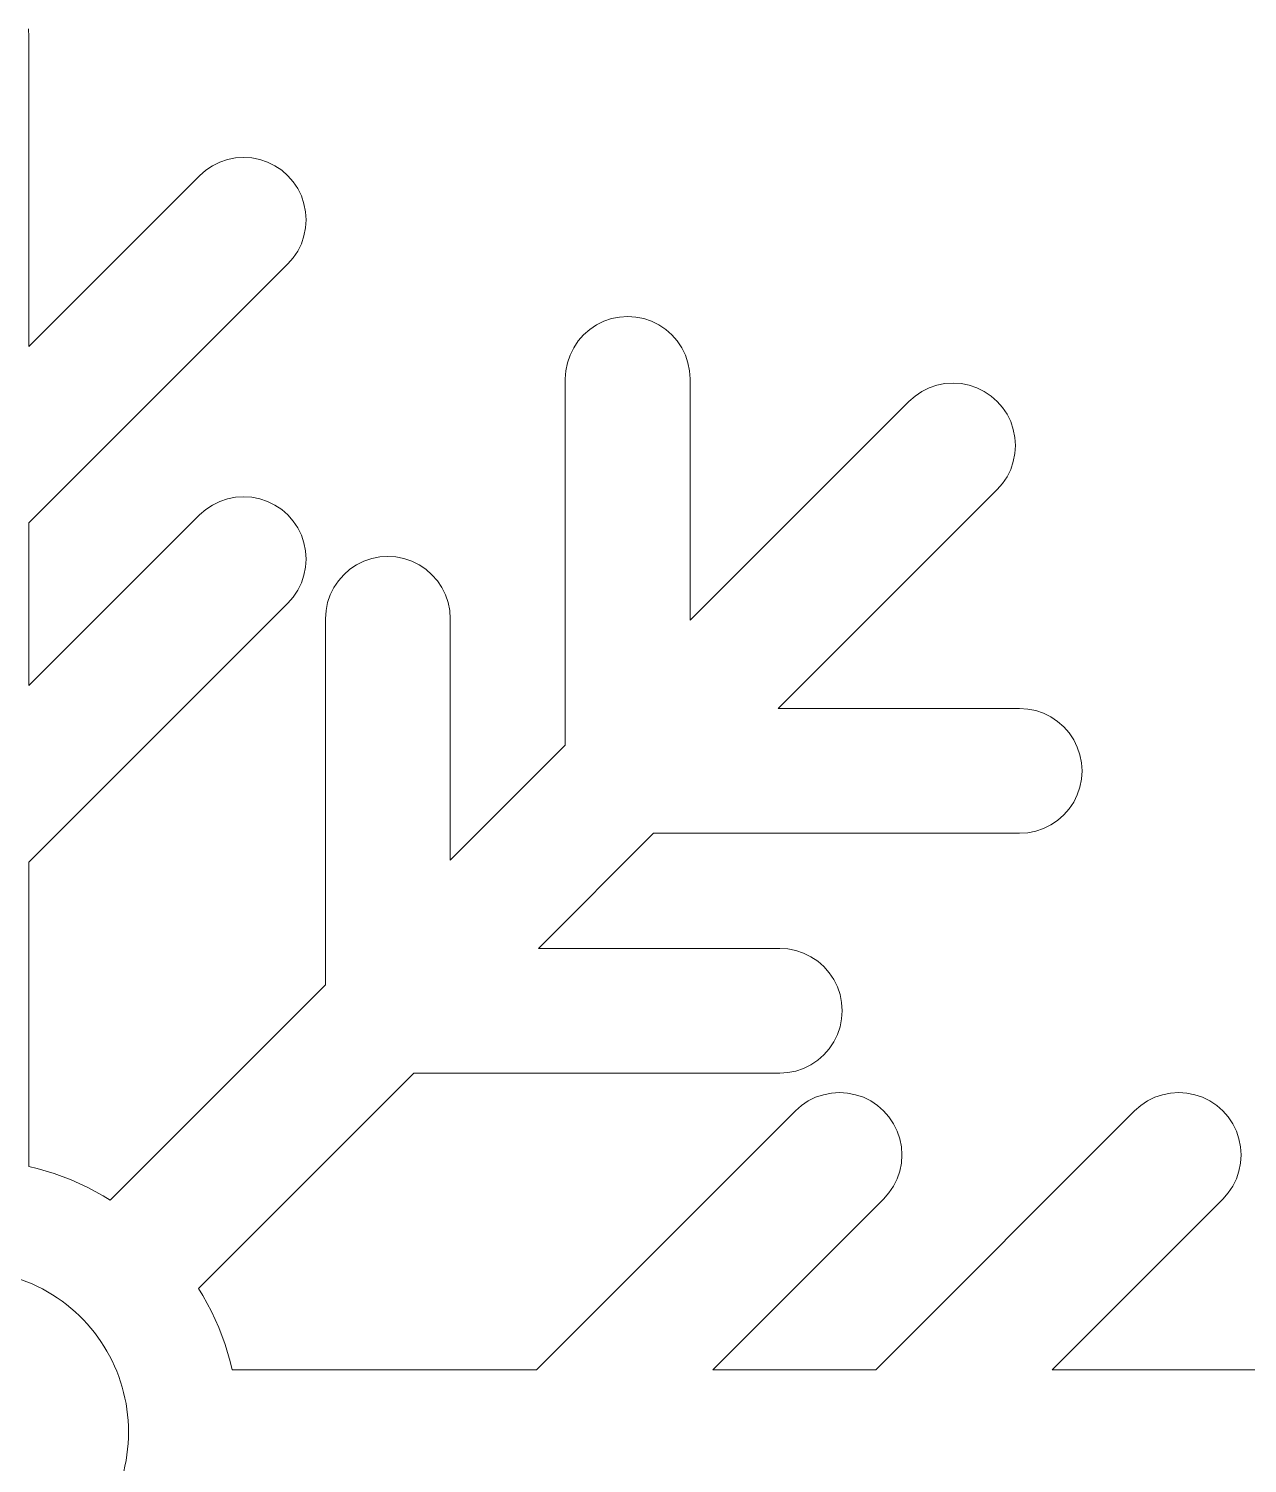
# Model space of a CAD drawing. Header units: centimetres. Extents: x -75 to 51, y -4 to 64.
# Drawn here: x -41.93 to -35.13, y 17.76 to 25.76 of the extents above; entities that cross this region are included whole.
import ezdxf

# ---------------------------------------------------------------- set-up
doc = ezdxf.new("R2010")
doc.units = ezdxf.units.CM
doc.header["$MEASUREMENT"] = 0
doc.layers.add('layer 1', color=7, linetype='Continuous')

msp = doc.modelspace()

# ---------------------------------------------------------------- linework, layer by layer
at = {"layer": 'layer 1', "color": 1, "lineweight": 20}
for points in [[(-41.92524, 25.71139), (-41.92524, 25.71139), (-41.92822, 25.75678), (-41.92822, 25.75678)], [(-41.92524, 23.98649), (-41.92524, 23.98649), (-41.92524, 25.71139), (-41.92524, 25.71139)], [(-40.81836, 25.0275), (-40.81836, 25.0275), (-40.86144, 25.01289), (-40.86144, 25.01289)], [(-40.77376, 25.03637), (-40.77376, 25.03637), (-40.81836, 25.0275), (-40.81836, 25.0275)], [(-40.72837, 25.03934), (-40.72837, 25.03934), (-40.77376, 25.03637), (-40.77376, 25.03637)], [(-40.68299, 25.03637), (-40.68299, 25.03637), (-40.72837, 25.03934), (-40.72837, 25.03934)], [(-40.63839, 25.0275), (-40.63839, 25.0275), (-40.68299, 25.03637), (-40.68299, 25.03637)], [(-40.59531, 25.01289), (-40.59531, 25.01289), (-40.63839, 25.0275), (-40.63839, 25.0275)], [(-40.94004, 24.96749), (-40.94004, 24.96749), (-40.97424, 24.93751), (-40.97424, 24.93751)], [(-40.90223, 24.99275), (-40.90223, 24.99275), (-40.94004, 24.96749), (-40.94004, 24.96749)], [(-40.86144, 25.01289), (-40.86144, 25.01289), (-40.90223, 24.99275), (-40.90223, 24.99275)], [(-40.55453, 24.99275), (-40.55453, 24.99275), (-40.59531, 25.01289), (-40.59531, 25.01289)], [(-40.51671, 24.96749), (-40.51671, 24.96749), (-40.55453, 24.99275), (-40.55453, 24.99275)], [(-40.4825, 24.93751), (-40.4825, 24.93751), (-40.51671, 24.96749), (-40.51671, 24.96749)], [(-40.97424, 24.93751), (-40.97424, 24.93751), (-41.92524, 23.98649), (-41.92524, 23.98649)], [(-40.45252, 24.90333), (-40.45252, 24.90333), (-40.4825, 24.93751), (-40.4825, 24.93751)], [(-40.42725, 24.86549), (-40.42725, 24.86549), (-40.45252, 24.90333), (-40.45252, 24.90333)], [(-40.40714, 24.82471), (-40.40714, 24.82471), (-40.42725, 24.86549), (-40.42725, 24.86549)], [(-40.39252, 24.78161), (-40.39252, 24.78161), (-40.40714, 24.82471), (-40.40714, 24.82471)], [(-40.38365, 24.73702), (-40.38365, 24.73702), (-40.39252, 24.78161), (-40.39252, 24.78161)], [(-40.38068, 24.69163), (-40.38068, 24.69163), (-40.38365, 24.73702), (-40.38365, 24.73702)], [(-40.39252, 24.60165), (-40.39252, 24.60165), (-40.38365, 24.64626), (-40.38365, 24.64626)], [(-40.38365, 24.64626), (-40.38365, 24.64626), (-40.38068, 24.69163), (-40.38068, 24.69163)], [(-40.42725, 24.51777), (-40.42725, 24.51777), (-40.40714, 24.55857), (-40.40714, 24.55857)], [(-40.40714, 24.55857), (-40.40714, 24.55857), (-40.39252, 24.60165), (-40.39252, 24.60165)], [(-40.4825, 24.44579), (-40.4825, 24.44579), (-40.45252, 24.47997), (-40.45252, 24.47997)], [(-40.45252, 24.47997), (-40.45252, 24.47997), (-40.42725, 24.51777), (-40.42725, 24.51777)], [(-41.92524, 23.00306), (-41.92524, 23.00306), (-40.4825, 24.44579), (-40.4825, 24.44579)], [(-38.63345, 24.1498), (-38.63345, 24.1498), (-38.67807, 24.14093), (-38.67807, 24.14093)], [(-38.58808, 24.15281), (-38.58808, 24.15281), (-38.63345, 24.14982), (-38.63345, 24.14982)], [(-38.54269, 24.1498), (-38.54269, 24.1498), (-38.58808, 24.15281), (-38.58808, 24.15281)], [(-38.49807, 24.14093), (-38.49807, 24.14093), (-38.54269, 24.1498), (-38.54269, 24.1498)], [(-38.79974, 24.08094), (-38.79974, 24.08094), (-38.83393, 24.05094), (-38.83393, 24.05094)], [(-38.76191, 24.10622), (-38.76191, 24.10622), (-38.79974, 24.08094), (-38.79974, 24.08094)], [(-38.72114, 24.12634), (-38.72114, 24.12634), (-38.76191, 24.10622), (-38.76191, 24.10622)], [(-38.67807, 24.14093), (-38.67807, 24.14093), (-38.72114, 24.12634), (-38.72114, 24.12634)], [(-38.45501, 24.12634), (-38.45501, 24.12634), (-38.49807, 24.14093), (-38.49807, 24.14093)], [(-38.4142, 24.10622), (-38.4142, 24.10622), (-38.45501, 24.12634), (-38.45501, 24.12634)], [(-38.3764, 24.08094), (-38.3764, 24.08094), (-38.4142, 24.10622), (-38.4142, 24.10622)], [(-38.34221, 24.05094), (-38.34221, 24.05094), (-38.3764, 24.08094), (-38.3764, 24.08094)], [(-38.86392, 24.01676), (-38.86392, 24.01676), (-38.88917, 23.97896), (-38.88917, 23.97896)], [(-38.83393, 24.05094), (-38.83393, 24.05094), (-38.86392, 24.01676), (-38.86392, 24.01676)], [(-38.31222, 24.01676), (-38.31222, 24.01676), (-38.34221, 24.05094), (-38.34221, 24.05094)], [(-38.28693, 23.97896), (-38.28693, 23.97896), (-38.31222, 24.01676), (-38.31222, 24.01676)], [(-38.90931, 23.93816), (-38.90931, 23.93816), (-38.92391, 23.8951), (-38.92391, 23.8951)], [(-38.88917, 23.97896), (-38.88917, 23.97896), (-38.90931, 23.93816), (-38.90931, 23.93816)], [(-38.26683, 23.93816), (-38.26683, 23.93816), (-38.28693, 23.97896), (-38.28693, 23.97896)], [(-38.25222, 23.8951), (-38.25222, 23.8951), (-38.26683, 23.93816), (-38.26683, 23.93816)], [(-38.93279, 23.85047), (-38.93279, 23.85047), (-38.93579, 23.80511), (-38.93579, 23.80511)], [(-38.92391, 23.8951), (-38.92391, 23.8951), (-38.93279, 23.85047), (-38.93279, 23.85047)], [(-38.24335, 23.85047), (-38.24335, 23.85047), (-38.25222, 23.8951), (-38.25222, 23.8951)], [(-38.24038, 23.80511), (-38.24038, 23.80511), (-38.24335, 23.85047), (-38.24335, 23.85047)], [(-38.93579, 23.80511), (-38.93579, 23.80511), (-38.93579, 21.76478), (-38.93579, 21.76478)], [(-38.24038, 22.46018), (-38.24038, 22.46018), (-38.24038, 23.80511), (-38.24038, 23.80511)], [(-36.90788, 23.75521), (-36.90788, 23.75521), (-36.94868, 23.73511), (-36.94868, 23.73511)], [(-36.86481, 23.76984), (-36.86481, 23.76984), (-36.90788, 23.75521), (-36.90788, 23.75521)], [(-36.82022, 23.77873), (-36.82022, 23.77873), (-36.86481, 23.76984), (-36.86481, 23.76984)], [(-36.77482, 23.78168), (-36.77482, 23.78168), (-36.82022, 23.77871), (-36.82022, 23.77871)], [(-36.72943, 23.77873), (-36.72943, 23.77873), (-36.77482, 23.7817), (-36.77482, 23.7817)], [(-36.68484, 23.76984), (-36.68484, 23.76984), (-36.72943, 23.77873), (-36.72943, 23.77873)], [(-36.64177, 23.75521), (-36.64177, 23.75521), (-36.68484, 23.76984), (-36.68484, 23.76984)], [(-36.60098, 23.73511), (-36.60098, 23.73511), (-36.64177, 23.75521), (-36.64177, 23.75521)], [(-37.0207, 23.67985), (-37.0207, 23.67985), (-38.24038, 22.46018), (-38.24038, 22.46018)], [(-36.9865, 23.70982), (-36.9865, 23.70982), (-37.0207, 23.67985), (-37.0207, 23.67985)], [(-36.94868, 23.73511), (-36.94868, 23.73511), (-36.9865, 23.70982), (-36.9865, 23.70982)], [(-36.56317, 23.70982), (-36.56317, 23.70982), (-36.60098, 23.73511), (-36.60098, 23.73511)], [(-36.52895, 23.67985), (-36.52895, 23.67985), (-36.56317, 23.70982), (-36.56317, 23.70982)], [(-36.49899, 23.64565), (-36.49899, 23.64565), (-36.52895, 23.67985), (-36.52895, 23.67985)], [(-36.47371, 23.60784), (-36.47371, 23.60784), (-36.49899, 23.64565), (-36.49899, 23.64565)], [(-36.4536, 23.56703), (-36.4536, 23.56703), (-36.47371, 23.60784), (-36.47371, 23.60784)], [(-36.43897, 23.52397), (-36.43897, 23.52397), (-36.4536, 23.56703), (-36.4536, 23.56703)], [(-36.43009, 23.47938), (-36.43009, 23.47938), (-36.43897, 23.52397), (-36.43897, 23.52397)], [(-36.42713, 23.43399), (-36.42713, 23.43399), (-36.43009, 23.47938), (-36.43009, 23.47938)], [(-36.43009, 23.38859), (-36.43009, 23.38859), (-36.42713, 23.43399), (-36.42713, 23.43399)], [(-36.43897, 23.344), (-36.43897, 23.344), (-36.43009, 23.38859), (-36.43009, 23.38859)], [(-36.47371, 23.26014), (-36.47371, 23.26014), (-36.4536, 23.30094), (-36.4536, 23.30094)], [(-36.4536, 23.30094), (-36.4536, 23.30094), (-36.43897, 23.344), (-36.43897, 23.344)], [(-37.74864, 21.96843), (-37.74864, 21.96843), (-36.52895, 23.18812), (-36.52895, 23.18812)], [(-36.52895, 23.18812), (-36.52895, 23.18812), (-36.49899, 23.22231), (-36.49899, 23.22231)], [(-36.49899, 23.22231), (-36.49899, 23.22231), (-36.47371, 23.26014), (-36.47371, 23.26014)], [(-40.86144, 23.12225), (-40.86144, 23.12225), (-40.90223, 23.10211), (-40.90223, 23.10211)], [(-40.81836, 23.13686), (-40.81836, 23.13686), (-40.86144, 23.12225), (-40.86144, 23.12225)], [(-40.77376, 23.14573), (-40.77376, 23.14573), (-40.81836, 23.13686), (-40.81836, 23.13686)], [(-40.72837, 23.1487), (-40.72837, 23.1487), (-40.77376, 23.14573), (-40.77376, 23.14573)], [(-40.68299, 23.14573), (-40.68299, 23.14573), (-40.72837, 23.1487), (-40.72837, 23.1487)], [(-40.63839, 23.13686), (-40.63839, 23.13686), (-40.68299, 23.14573), (-40.68299, 23.14573)], [(-40.59531, 23.12225), (-40.59531, 23.12225), (-40.63839, 23.13686), (-40.63839, 23.13686)], [(-40.55453, 23.10211), (-40.55453, 23.10211), (-40.59531, 23.12225), (-40.59531, 23.12225)], [(-40.97424, 23.04687), (-40.97424, 23.04687), (-41.92524, 22.09585), (-41.92524, 22.09585)], [(-40.94004, 23.07685), (-40.94004, 23.07685), (-40.97424, 23.04687), (-40.97424, 23.04687)], [(-40.90223, 23.10211), (-40.90223, 23.10211), (-40.94004, 23.07685), (-40.94004, 23.07685)], [(-40.51671, 23.07685), (-40.51671, 23.07685), (-40.55453, 23.10211), (-40.55453, 23.10211)], [(-40.4825, 23.04687), (-40.4825, 23.04687), (-40.51671, 23.07685), (-40.51671, 23.07685)], [(-40.45252, 23.01268), (-40.45252, 23.01268), (-40.4825, 23.04687), (-40.4825, 23.04687)], [(-41.92524, 22.09585), (-41.92524, 22.09585), (-41.92524, 23.00306), (-41.92524, 23.00306)], [(-40.42725, 22.97485), (-40.42725, 22.97485), (-40.45252, 23.01268), (-40.45252, 23.01268)], [(-40.40714, 22.93407), (-40.40714, 22.93407), (-40.42725, 22.97485), (-40.42725, 22.97485)], [(-40.39252, 22.89101), (-40.39252, 22.89101), (-40.40714, 22.93407), (-40.40714, 22.93407)], [(-40.38365, 22.84638), (-40.38365, 22.84638), (-40.39252, 22.89101), (-40.39252, 22.89101)], [(-40.38068, 22.80098), (-40.38068, 22.80098), (-40.38365, 22.84638), (-40.38365, 22.84638)], [(-40.38365, 22.75563), (-40.38365, 22.75563), (-40.38068, 22.80098), (-40.38068, 22.80098)], [(-40.05801, 22.78946), (-40.05801, 22.78946), (-40.0988, 22.76934), (-40.0988, 22.76934)], [(-40.01494, 22.80408), (-40.01494, 22.80408), (-40.05801, 22.78946), (-40.05801, 22.78946)], [(-39.97033, 22.81292), (-39.97033, 22.81292), (-40.01494, 22.80408), (-40.01494, 22.80408)], [(-39.92495, 22.81593), (-39.92495, 22.81593), (-39.97033, 22.81294), (-39.97033, 22.81294)], [(-39.87956, 22.81292), (-39.87956, 22.81292), (-39.92495, 22.81593), (-39.92495, 22.81593)], [(-39.83496, 22.80408), (-39.83496, 22.80408), (-39.87956, 22.81292), (-39.87956, 22.81292)], [(-39.79188, 22.78946), (-39.79188, 22.78946), (-39.83496, 22.80408), (-39.83496, 22.80408)], [(-39.7511, 22.76934), (-39.7511, 22.76934), (-39.79188, 22.78946), (-39.79188, 22.78946)], [(-40.40714, 22.66793), (-40.40714, 22.66793), (-40.39252, 22.71101), (-40.39252, 22.71101)], [(-40.39252, 22.71101), (-40.39252, 22.71101), (-40.38365, 22.75563), (-40.38365, 22.75563)], [(-40.17081, 22.71406), (-40.17081, 22.71406), (-40.2008, 22.67987), (-40.2008, 22.67987)], [(-40.13661, 22.74406), (-40.13661, 22.74406), (-40.17081, 22.71406), (-40.17081, 22.71406)], [(-40.0988, 22.76934), (-40.0988, 22.76934), (-40.13661, 22.74406), (-40.13661, 22.74406)], [(-39.71328, 22.74406), (-39.71328, 22.74406), (-39.7511, 22.76934), (-39.7511, 22.76934)], [(-39.67908, 22.71406), (-39.67908, 22.71406), (-39.71328, 22.74406), (-39.71328, 22.74406)], [(-39.6491, 22.67987), (-39.6491, 22.67987), (-39.67908, 22.71406), (-39.67908, 22.71406)], [(-40.45252, 22.58934), (-40.45252, 22.58934), (-40.42725, 22.62713), (-40.42725, 22.62713)], [(-40.42725, 22.62713), (-40.42725, 22.62713), (-40.40714, 22.66793), (-40.40714, 22.66793)], [(-40.22607, 22.64208), (-40.22607, 22.64208), (-40.24618, 22.60128), (-40.24618, 22.60128)], [(-40.2008, 22.67987), (-40.2008, 22.67987), (-40.22607, 22.64208), (-40.22607, 22.64208)], [(-39.62383, 22.64208), (-39.62383, 22.64208), (-39.6491, 22.67987), (-39.6491, 22.67987)], [(-39.60372, 22.60128), (-39.60372, 22.60128), (-39.62383, 22.64208), (-39.62383, 22.64208)], [(-41.92524, 21.11243), (-41.92524, 21.11243), (-40.4825, 22.55516), (-40.4825, 22.55516)], [(-40.4825, 22.55516), (-40.4825, 22.55516), (-40.45252, 22.58934), (-40.45252, 22.58934)], [(-40.26079, 22.55822), (-40.26079, 22.55822), (-40.26968, 22.51359), (-40.26968, 22.51359)], [(-40.24618, 22.60128), (-40.24618, 22.60128), (-40.26079, 22.55822), (-40.26079, 22.55822)], [(-39.5891, 22.55822), (-39.5891, 22.55822), (-39.60372, 22.60128), (-39.60372, 22.60128)], [(-39.58022, 22.51359), (-39.58022, 22.51359), (-39.5891, 22.55822), (-39.5891, 22.55822)], [(-40.26968, 22.51359), (-40.26968, 22.51359), (-40.27265, 22.46823), (-40.27265, 22.46823)], [(-40.27265, 22.46823), (-40.27265, 22.46823), (-40.27265, 20.42788), (-40.27265, 20.42788)], [(-39.57725, 22.46823), (-39.57725, 22.46823), (-39.58022, 22.51359), (-39.58022, 22.51359)], [(-39.57725, 21.1233), (-39.57725, 21.1233), (-39.57725, 22.46823), (-39.57725, 22.46823)], [(-36.4037, 21.96843), (-36.4037, 21.96843), (-37.74864, 21.96843), (-37.74864, 21.96843)], [(-36.35835, 21.96545), (-36.35835, 21.96545), (-36.4037, 21.96841), (-36.4037, 21.96841)], [(-36.31372, 21.95658), (-36.31372, 21.95658), (-36.35835, 21.96545), (-36.35835, 21.96545)], [(-36.27065, 21.94199), (-36.27065, 21.94199), (-36.31372, 21.95658), (-36.31372, 21.95658)], [(-36.22985, 21.92187), (-36.22985, 21.92187), (-36.27065, 21.94199), (-36.27065, 21.94199)], [(-36.19206, 21.8966), (-36.19206, 21.8966), (-36.22985, 21.92187), (-36.22985, 21.92187)], [(-36.15787, 21.86659), (-36.15787, 21.86659), (-36.19206, 21.8966), (-36.19206, 21.8966)], [(-36.12787, 21.83241), (-36.12787, 21.83241), (-36.15787, 21.86659), (-36.15787, 21.86659)], [(-36.10259, 21.79461), (-36.10259, 21.79461), (-36.12787, 21.83241), (-36.12787, 21.83241)], [(-38.93579, 21.76478), (-38.93579, 21.76478), (-39.57725, 21.1233), (-39.57725, 21.1233)], [(-36.08248, 21.75381), (-36.08248, 21.75381), (-36.10259, 21.79461), (-36.10259, 21.79461)], [(-36.06788, 21.71075), (-36.06788, 21.71075), (-36.08248, 21.75381), (-36.08248, 21.75381)], [(-36.059, 21.66612), (-36.059, 21.66612), (-36.06788, 21.71075), (-36.06788, 21.71075)], [(-36.056, 21.62073), (-36.056, 21.62073), (-36.059, 21.66612), (-36.059, 21.66612)], [(-36.059, 21.57537), (-36.059, 21.57537), (-36.056, 21.62073), (-36.056, 21.62073)], [(-36.08248, 21.48768), (-36.08248, 21.48768), (-36.06788, 21.53074), (-36.06788, 21.53074)], [(-36.06788, 21.53074), (-36.06788, 21.53074), (-36.059, 21.57537), (-36.059, 21.57537)], [(-36.12787, 21.40909), (-36.12787, 21.40909), (-36.10259, 21.44692), (-36.10259, 21.44692)], [(-36.10259, 21.44692), (-36.10259, 21.44692), (-36.08248, 21.48768), (-36.08248, 21.48768)], [(-36.19206, 21.34488), (-36.19206, 21.34488), (-36.15787, 21.3749), (-36.15787, 21.3749)], [(-36.15787, 21.3749), (-36.15787, 21.3749), (-36.12787, 21.40909), (-36.12787, 21.40909)], [(-39.08552, 20.63156), (-39.08552, 20.63156), (-38.44404, 21.27303), (-38.44404, 21.27303)], [(-38.44404, 21.27303), (-38.44404, 21.27303), (-36.4037, 21.27303), (-36.4037, 21.27303)], [(-36.4037, 21.27303), (-36.4037, 21.27303), (-36.35835, 21.27606), (-36.35835, 21.27606)], [(-36.35835, 21.27602), (-36.35835, 21.27602), (-36.31372, 21.28491), (-36.31372, 21.28491)], [(-36.31372, 21.28491), (-36.31372, 21.28491), (-36.27065, 21.2995), (-36.27065, 21.2995)], [(-36.27065, 21.2995), (-36.27065, 21.2995), (-36.22985, 21.31964), (-36.22985, 21.31964)], [(-36.22985, 21.31964), (-36.22985, 21.31964), (-36.19206, 21.34488), (-36.19206, 21.34488)], [(-41.92524, 19.41596), (-41.92524, 19.41596), (-41.92524, 21.11243), (-41.92524, 21.11243)], [(-37.74059, 20.63156), (-37.74059, 20.63156), (-39.08552, 20.63156), (-39.08552, 20.63156)], [(-37.69523, 20.6286), (-37.69523, 20.6286), (-37.74059, 20.63153), (-37.74059, 20.63153)], [(-37.65061, 20.61972), (-37.65061, 20.61972), (-37.69523, 20.6286), (-37.69523, 20.6286)], [(-37.60754, 20.60509), (-37.60754, 20.60509), (-37.65061, 20.61972), (-37.65061, 20.61972)], [(-37.56674, 20.58497), (-37.56674, 20.58497), (-37.60754, 20.60509), (-37.60754, 20.60509)], [(-37.52894, 20.55972), (-37.52894, 20.55972), (-37.56674, 20.58497), (-37.56674, 20.58497)], [(-37.49475, 20.52973), (-37.49475, 20.52973), (-37.52894, 20.55972), (-37.52894, 20.55972)], [(-37.46476, 20.49554), (-37.46476, 20.49554), (-37.49475, 20.52973), (-37.49475, 20.52973)], [(-37.43947, 20.45772), (-37.43947, 20.45772), (-37.46476, 20.49554), (-37.46476, 20.49554)], [(-40.27265, 20.42788), (-40.27265, 20.42788), (-41.47222, 19.22832), (-41.47222, 19.22832)], [(-37.41937, 20.41691), (-37.41937, 20.41691), (-37.43947, 20.45772), (-37.43947, 20.45772)], [(-37.40473, 20.37385), (-37.40473, 20.37385), (-37.41937, 20.41691), (-37.41937, 20.41691)], [(-37.39588, 20.32924), (-37.39588, 20.32924), (-37.40473, 20.37385), (-37.40473, 20.37385)], [(-37.39289, 20.28387), (-37.39289, 20.28387), (-37.39589, 20.32924), (-37.39589, 20.32924)], [(-37.40473, 20.19388), (-37.40473, 20.19388), (-37.39588, 20.23847), (-37.39588, 20.23847)], [(-37.39588, 20.23847), (-37.39588, 20.23847), (-37.39289, 20.28387), (-37.39289, 20.28387)], [(-37.43947, 20.11002), (-37.43947, 20.11002), (-37.41937, 20.1508), (-37.41937, 20.1508)], [(-37.41937, 20.1508), (-37.41937, 20.1508), (-37.40473, 20.19388), (-37.40473, 20.19388)], [(-37.49475, 20.038), (-37.49475, 20.038), (-37.46476, 20.0722), (-37.46476, 20.0722)], [(-37.46476, 20.0722), (-37.46476, 20.0722), (-37.43947, 20.11002), (-37.43947, 20.11002)], [(-37.56674, 19.98274), (-37.56674, 19.98274), (-37.52894, 20.00802), (-37.52894, 20.00802)], [(-37.52894, 20.00802), (-37.52894, 20.00802), (-37.49475, 20.038), (-37.49475, 20.038)], [(-40.98049, 18.7366), (-40.98049, 18.7366), (-39.78093, 19.93617), (-39.78093, 19.93617)], [(-39.78093, 19.93617), (-39.78093, 19.93617), (-37.74059, 19.93617), (-37.74059, 19.93617)], [(-37.74059, 19.93617), (-37.74059, 19.93617), (-37.69523, 19.9391), (-37.69523, 19.9391)], [(-37.69523, 19.93914), (-37.69523, 19.93914), (-37.65061, 19.94801), (-37.65061, 19.94801)], [(-37.65061, 19.94801), (-37.65061, 19.94801), (-37.60754, 19.96262), (-37.60754, 19.96262)], [(-37.60754, 19.96262), (-37.60754, 19.96262), (-37.56674, 19.98274), (-37.56674, 19.98274)], [(-37.40781, 19.82813), (-37.40781, 19.82813), (-37.45318, 19.8252), (-37.45318, 19.8252)], [(-37.36243, 19.82516), (-37.36243, 19.82516), (-37.40781, 19.8281), (-37.40781, 19.8281)], [(-35.51718, 19.82813), (-35.51718, 19.82813), (-35.56254, 19.8252), (-35.56254, 19.8252)], [(-35.4718, 19.82516), (-35.4718, 19.82516), (-35.51718, 19.8281), (-35.51718, 19.8281)], [(-37.61947, 19.75628), (-37.61947, 19.75628), (-37.65366, 19.7263), (-37.65366, 19.7263)], [(-37.58167, 19.78156), (-37.58167, 19.78156), (-37.61947, 19.75628), (-37.61947, 19.75628)], [(-37.54088, 19.80168), (-37.54088, 19.80168), (-37.58167, 19.78156), (-37.58167, 19.78156)], [(-37.49781, 19.81631), (-37.49781, 19.81631), (-37.54088, 19.80168), (-37.54088, 19.80168)], [(-37.45318, 19.82516), (-37.45318, 19.82516), (-37.49781, 19.81631), (-37.49781, 19.81631)], [(-37.3178, 19.81631), (-37.3178, 19.81631), (-37.36243, 19.82516), (-37.36243, 19.82516)], [(-37.27474, 19.80168), (-37.27474, 19.80168), (-37.3178, 19.81631), (-37.3178, 19.81631)], [(-37.23397, 19.78156), (-37.23397, 19.78156), (-37.27474, 19.80168), (-37.27474, 19.80168)], [(-37.19614, 19.75628), (-37.19614, 19.75628), (-37.23397, 19.78156), (-37.23397, 19.78156)], [(-37.16195, 19.7263), (-37.16195, 19.7263), (-37.19614, 19.75628), (-37.19614, 19.75628)], [(-35.72884, 19.75628), (-35.72884, 19.75628), (-35.76303, 19.7263), (-35.76303, 19.7263)], [(-35.69104, 19.78156), (-35.69104, 19.78156), (-35.72884, 19.75628), (-35.72884, 19.75628)], [(-35.65024, 19.80168), (-35.65024, 19.80168), (-35.69104, 19.78156), (-35.69104, 19.78156)], [(-35.60717, 19.81631), (-35.60717, 19.81631), (-35.65024, 19.80168), (-35.65024, 19.80168)], [(-35.56254, 19.82516), (-35.56254, 19.82516), (-35.60717, 19.81631), (-35.60717, 19.81631)], [(-35.4272, 19.81631), (-35.4272, 19.81631), (-35.4718, 19.82516), (-35.4718, 19.82516)], [(-35.3841, 19.80168), (-35.3841, 19.80168), (-35.4272, 19.81631), (-35.4272, 19.81631)], [(-35.34333, 19.78156), (-35.34333, 19.78156), (-35.3841, 19.80168), (-35.3841, 19.80168)], [(-35.3055, 19.75628), (-35.3055, 19.75628), (-35.34333, 19.78156), (-35.34333, 19.78156)], [(-35.27131, 19.7263), (-35.27131, 19.7263), (-35.3055, 19.75628), (-35.3055, 19.75628)], [(-37.65366, 19.7263), (-37.65366, 19.7263), (-39.09639, 18.28357), (-39.09639, 18.28357)], [(-35.76303, 19.7263), (-35.76303, 19.7263), (-37.20575, 18.28357), (-37.20575, 18.28357)], [(-37.13196, 19.69211), (-37.13196, 19.69211), (-37.16195, 19.7263), (-37.16195, 19.7263)], [(-37.1067, 19.65428), (-37.1067, 19.65428), (-37.13196, 19.69211), (-37.13196, 19.69211)], [(-35.24131, 19.69211), (-35.24131, 19.69211), (-35.27131, 19.7263), (-35.27131, 19.7263)], [(-35.21607, 19.65428), (-35.21607, 19.65428), (-35.24131, 19.69211), (-35.24131, 19.69211)], [(-37.08656, 19.6135), (-37.08656, 19.6135), (-37.1067, 19.65428), (-37.1067, 19.65428)], [(-37.07197, 19.57042), (-37.07197, 19.57042), (-37.08656, 19.6135), (-37.08656, 19.6135)], [(-35.19593, 19.6135), (-35.19593, 19.6135), (-35.21607, 19.65428), (-35.21607, 19.65428)], [(-35.18133, 19.57042), (-35.18133, 19.57042), (-35.19593, 19.6135), (-35.19593, 19.6135)], [(-37.06309, 19.52583), (-37.06309, 19.52583), (-37.07197, 19.57042), (-37.07197, 19.57042)], [(-37.06012, 19.48043), (-37.06012, 19.48043), (-37.06309, 19.52583), (-37.06309, 19.52583)], [(-35.17245, 19.52583), (-35.17245, 19.52583), (-35.18133, 19.57042), (-35.18133, 19.57042)], [(-35.16948, 19.48043), (-35.16948, 19.48043), (-35.17245, 19.52583), (-35.17245, 19.52583)], [(-37.07197, 19.39044), (-37.07197, 19.39044), (-37.06309, 19.43505), (-37.06309, 19.43505)], [(-37.06309, 19.43505), (-37.06309, 19.43505), (-37.06012, 19.48043), (-37.06012, 19.48043)], [(-35.18133, 19.39044), (-35.18133, 19.39044), (-35.17245, 19.43505), (-35.17245, 19.43505)], [(-35.17245, 19.43505), (-35.17245, 19.43505), (-35.16948, 19.48043), (-35.16948, 19.48043)], [(-41.87923, 19.40524), (-41.87923, 19.40524), (-41.92524, 19.41596), (-41.92524, 19.41596)], [(-41.78396, 19.37634), (-41.78396, 19.37634), (-41.87923, 19.40524), (-41.87923, 19.40524)], [(-41.6908, 19.34128), (-41.6908, 19.34128), (-41.78396, 19.37634), (-41.78396, 19.37634)], [(-37.08656, 19.34736), (-37.08656, 19.34736), (-37.07197, 19.39044), (-37.07197, 19.39044)], [(-35.19593, 19.34736), (-35.19593, 19.34736), (-35.18133, 19.39044), (-35.18133, 19.39044)], [(-41.60013, 19.30019), (-41.60013, 19.30019), (-41.6908, 19.34128), (-41.6908, 19.34128)], [(-41.51234, 19.25327), (-41.51234, 19.25327), (-41.60013, 19.30019), (-41.60013, 19.30019)], [(-37.16195, 19.23458), (-37.16195, 19.23458), (-37.13196, 19.26878), (-37.13196, 19.26878)], [(-37.13196, 19.26878), (-37.13196, 19.26878), (-37.1067, 19.30659), (-37.1067, 19.30659)], [(-37.1067, 19.30659), (-37.1067, 19.30659), (-37.08656, 19.34736), (-37.08656, 19.34736)], [(-35.27131, 19.23458), (-35.27131, 19.23458), (-35.24131, 19.26878), (-35.24131, 19.26878)], [(-35.24131, 19.26878), (-35.24131, 19.26878), (-35.21607, 19.30659), (-35.21607, 19.30659)], [(-35.21607, 19.30659), (-35.21607, 19.30659), (-35.19593, 19.34736), (-35.19593, 19.34736)], [(-41.47222, 19.22832), (-41.47222, 19.22832), (-41.51234, 19.25327), (-41.51234, 19.25327)], [(-38.11296, 18.28357), (-38.11296, 18.28357), (-37.16195, 19.23458), (-37.16195, 19.23458)], [(-36.22232, 18.28357), (-36.22232, 18.28357), (-35.27131, 19.23458), (-35.27131, 19.23458)], [(-40.95554, 18.69647), (-40.95554, 18.69647), (-40.98049, 18.7366), (-40.98049, 18.7366)], [(-40.90862, 18.60868), (-40.90862, 18.60868), (-40.95554, 18.69647), (-40.95554, 18.69647)], [(-40.86754, 18.518), (-40.86754, 18.518), (-40.90862, 18.60868), (-40.90862, 18.60868)], [(-40.83247, 18.42484), (-40.83247, 18.42484), (-40.86754, 18.518), (-40.86754, 18.518)], [(-40.80358, 18.32958), (-40.80358, 18.32958), (-40.83247, 18.42484), (-40.83247, 18.42484)], [(-40.79285, 18.28357), (-40.79285, 18.28357), (-40.80358, 18.32958), (-40.80358, 18.32958)], [(-39.09639, 18.28357), (-39.09639, 18.28357), (-40.79285, 18.28357), (-40.79285, 18.28357)], [(-37.20575, 18.28357), (-37.20575, 18.28357), (-38.11296, 18.28357), (-38.11296, 18.28357)], [(-34.49743, 18.28357), (-34.49743, 18.28357), (-36.22232, 18.28357), (-36.22232, 18.28357)], [(-41.37001, 17.93587), (-41.37001, 17.93587), (-41.37001, 17.93587), (-41.37001, 17.93587)]]:
    msp.add_open_spline(points, degree=3, dxfattribs=at)
for points in [[(-41.82147, 18.71783), (-41.82147, 18.71783), (-41.84963, 18.73341), (-41.84963, 18.73341), (-41.84963, 18.73341), (-41.84963, 18.73341), (-41.87819, 18.74792), (-41.87819, 18.74792), (-41.87819, 18.74792), (-41.87819, 18.74792), (-41.90711, 18.76136), (-41.90711, 18.76136), (-41.90711, 18.76136), (-41.90711, 18.76136), (-41.93637, 18.77373), (-41.93637, 18.77373), (-41.93637, 18.77373), (-41.93637, 18.77373), (-41.96596, 18.78502), (-41.96596, 18.78502), (-41.96596, 18.78502), (-41.96596, 18.78502), (-41.99584, 18.79524), (-41.99584, 18.79524), (-41.99584, 18.79524), (-41.99584, 18.79524), (-42.02599, 18.80439), (-42.02599, 18.80439), (-42.02599, 18.80439), (-42.02599, 18.80439), (-42.05635, 18.81243), (-42.05635, 18.81243), (-42.05635, 18.81243), (-42.05635, 18.81243), (-42.08693, 18.8194), (-42.08693, 18.8194), (-42.08693, 18.8194), (-42.08693, 18.8194), (-42.11767, 18.82531), (-42.11767, 18.82531), (-42.11767, 18.82531), (-42.11767, 18.82531), (-42.14856, 18.83016), (-42.14856, 18.83016), (-42.14856, 18.83016), (-42.14856, 18.83016), (-42.17956, 18.83393), (-42.17956, 18.83393), (-42.17956, 18.83393), (-42.17956, 18.83393), (-42.21065, 18.83669), (-42.21065, 18.83669), (-42.21065, 18.83669), (-42.21065, 18.83669), (-42.24179, 18.83822), (-42.24179, 18.83822), (-42.24179, 18.83822), (-42.24179, 18.83822), (-42.27296, 18.83881), (-42.27296, 18.83881), (-42.27296, 18.83881), (-42.27296, 18.83881), (-42.30414, 18.83822), (-42.30414, 18.83822), (-42.30414, 18.83822), (-42.30414, 18.83822), (-42.33528, 18.83669), (-42.33528, 18.83669), (-42.33528, 18.83669), (-42.33528, 18.83669), (-42.36637, 18.83393), (-42.36637, 18.83393), (-42.36637, 18.83393), (-42.36637, 18.83393), (-42.39737, 18.83016), (-42.39737, 18.83016), (-42.39737, 18.83016), (-42.39737, 18.83016), (-42.42826, 18.82531), (-42.42826, 18.82531), (-42.42826, 18.82531), (-42.42826, 18.82531), (-42.459, 18.8194), (-42.459, 18.8194), (-42.459, 18.8194), (-42.459, 18.8194), (-42.48958, 18.81243), (-42.48958, 18.81243), (-42.48958, 18.81243), (-42.48958, 18.81243), (-42.51994, 18.80439), (-42.51994, 18.80439), (-42.51994, 18.80439), (-42.51994, 18.80439), (-42.55009, 18.79524), (-42.55009, 18.79524), (-42.55009, 18.79524), (-42.55009, 18.79524), (-42.57996, 18.78502), (-42.57996, 18.78502), (-42.57996, 18.78502), (-42.57996, 18.78502), (-42.60956, 18.77373), (-42.60956, 18.77373), (-42.60956, 18.77373), (-42.60956, 18.77373), (-42.63882, 18.76136), (-42.63882, 18.76136), (-42.63882, 18.76136), (-42.63882, 18.76136), (-42.66774, 18.74792), (-42.66774, 18.74792), (-42.66774, 18.74792), (-42.66774, 18.74792), (-42.6963, 18.73341), (-42.6963, 18.73341), (-42.6963, 18.73341), (-42.6963, 18.73341), (-42.72446, 18.71783), (-42.72446, 18.71783)], [(-41.37001, 17.93588), (-41.37001, 17.93588), (-41.3706, 17.96805), (-41.3706, 17.96805), (-41.3706, 17.96805), (-41.3706, 17.96805), (-41.37243, 18.00004), (-41.37243, 18.00004), (-41.37243, 18.00004), (-41.37243, 18.00004), (-41.3752, 18.03181), (-41.3752, 18.03181), (-41.3752, 18.03181), (-41.3752, 18.03181), (-41.37911, 18.06334), (-41.37911, 18.06334), (-41.37911, 18.06334), (-41.37911, 18.06334), (-41.38413, 18.09461), (-41.38413, 18.09461), (-41.38413, 18.09461), (-41.38413, 18.09461), (-41.39022, 18.12559), (-41.39022, 18.12559), (-41.39022, 18.12559), (-41.39022, 18.12559), (-41.39738, 18.15626), (-41.39738, 18.15626), (-41.39738, 18.15626), (-41.39738, 18.15626), (-41.40558, 18.18659), (-41.40558, 18.18659), (-41.40558, 18.18659), (-41.40558, 18.18659), (-41.41483, 18.21655), (-41.41483, 18.21655), (-41.41483, 18.21655), (-41.41483, 18.21655), (-41.42508, 18.24612), (-41.42508, 18.24612), (-41.42508, 18.24612), (-41.42508, 18.24612), (-41.43635, 18.27529), (-41.43635, 18.27529), (-41.43635, 18.27529), (-41.43635, 18.27529), (-41.44859, 18.30403), (-41.44859, 18.30403), (-41.44859, 18.30403), (-41.44859, 18.30403), (-41.46181, 18.33231), (-41.46181, 18.33231), (-41.46181, 18.33231), (-41.46181, 18.33231), (-41.47598, 18.3601), (-41.47598, 18.3601), (-41.47598, 18.3601), (-41.47598, 18.3601), (-41.4911, 18.38737), (-41.4911, 18.38737), (-41.4911, 18.38737), (-41.4911, 18.38737), (-41.50714, 18.41409), (-41.50714, 18.41409), (-41.50714, 18.41409), (-41.50714, 18.41409), (-41.5241, 18.44026), (-41.5241, 18.44026), (-41.5241, 18.44026), (-41.5241, 18.44026), (-41.54198, 18.46585), (-41.54198, 18.46585), (-41.54198, 18.46585), (-41.54198, 18.46585), (-41.56074, 18.49082), (-41.56074, 18.49082), (-41.56074, 18.49082), (-41.56074, 18.49082), (-41.58036, 18.51515), (-41.58036, 18.51515), (-41.58036, 18.51515), (-41.58036, 18.51515), (-41.60084, 18.53881), (-41.60084, 18.53881), (-41.60084, 18.53881), (-41.60084, 18.53881), (-41.62217, 18.5618), (-41.62217, 18.5618), (-41.62217, 18.5618), (-41.62217, 18.5618), (-41.64433, 18.58405), (-41.64433, 18.58405), (-41.64433, 18.58405), (-41.64433, 18.58405), (-41.66731, 18.60557), (-41.66731, 18.60557), (-41.66731, 18.60557), (-41.66731, 18.60557), (-41.69109, 18.62632), (-41.69109, 18.62632), (-41.69109, 18.62632), (-41.69109, 18.62632), (-41.71567, 18.64631), (-41.71567, 18.64631), (-41.71567, 18.64631), (-41.71567, 18.64631), (-41.74101, 18.66547), (-41.74101, 18.66547), (-41.74101, 18.66547), (-41.74101, 18.66547), (-41.76712, 18.68381), (-41.76712, 18.68381), (-41.76712, 18.68381), (-41.76712, 18.68381), (-41.79396, 18.70129), (-41.79396, 18.70129), (-41.79396, 18.70129), (-41.79396, 18.70129), (-41.82154, 18.71788), (-41.82154, 18.71788)], [(-41.82147, 17.15392), (-41.82147, 17.15392), (-41.79389, 17.17051), (-41.79389, 17.17051), (-41.79389, 17.17051), (-41.79389, 17.17051), (-41.76705, 17.18799), (-41.76705, 17.18799), (-41.76705, 17.18799), (-41.76705, 17.18799), (-41.74094, 17.20632), (-41.74094, 17.20632), (-41.74094, 17.20632), (-41.74094, 17.20632), (-41.7156, 17.22548), (-41.7156, 17.22548), (-41.7156, 17.22548), (-41.7156, 17.22548), (-41.69102, 17.24547), (-41.69102, 17.24547), (-41.69102, 17.24547), (-41.69102, 17.24547), (-41.66724, 17.26622), (-41.66724, 17.26622), (-41.66724, 17.26622), (-41.66724, 17.26622), (-41.64426, 17.28774), (-41.64426, 17.28774), (-41.64426, 17.28774), (-41.64426, 17.28774), (-41.6221, 17.30999), (-41.6221, 17.30999), (-41.6221, 17.30999), (-41.6221, 17.30999), (-41.60077, 17.33298), (-41.60077, 17.33298), (-41.60077, 17.33298), (-41.60077, 17.33298), (-41.58029, 17.35664), (-41.58029, 17.35664), (-41.58029, 17.35664), (-41.58029, 17.35664), (-41.56067, 17.38097), (-41.56067, 17.38097), (-41.56067, 17.38097), (-41.56067, 17.38097), (-41.54191, 17.40595), (-41.54191, 17.40595), (-41.54191, 17.40595), (-41.54191, 17.40595), (-41.52404, 17.43154), (-41.52404, 17.43154), (-41.52404, 17.43154), (-41.52404, 17.43154), (-41.50708, 17.45771), (-41.50708, 17.45771), (-41.50708, 17.45771), (-41.50708, 17.45771), (-41.49104, 17.48443), (-41.49104, 17.48443), (-41.49104, 17.48443), (-41.49104, 17.48443), (-41.47592, 17.5117), (-41.47592, 17.5117), (-41.47592, 17.5117), (-41.47592, 17.5117), (-41.46175, 17.53946), (-41.46175, 17.53946), (-41.46175, 17.53946), (-41.46175, 17.53946), (-41.44853, 17.56771), (-41.44853, 17.56771), (-41.44853, 17.56771), (-41.44853, 17.56771), (-41.43629, 17.59645), (-41.43629, 17.59645), (-41.43629, 17.59645), (-41.43629, 17.59645), (-41.42502, 17.62562), (-41.42502, 17.62562), (-41.42502, 17.62562), (-41.42502, 17.62562), (-41.41477, 17.65519), (-41.41477, 17.65519), (-41.41477, 17.65519), (-41.41477, 17.65519), (-41.40553, 17.68515), (-41.40553, 17.68515), (-41.40553, 17.68515), (-41.40553, 17.68515), (-41.39733, 17.71548), (-41.39733, 17.71548), (-41.39733, 17.71548), (-41.39733, 17.71548), (-41.39017, 17.74615), (-41.39017, 17.74615), (-41.39017, 17.74615), (-41.39017, 17.74615), (-41.38408, 17.77713), (-41.38408, 17.77713), (-41.38408, 17.77713), (-41.38408, 17.77713), (-41.37906, 17.8084), (-41.37906, 17.8084), (-41.37906, 17.8084), (-41.37906, 17.8084), (-41.37515, 17.83993), (-41.37515, 17.83993), (-41.37515, 17.83993), (-41.37515, 17.83993), (-41.37238, 17.8717), (-41.37238, 17.8717), (-41.37238, 17.8717), (-41.37238, 17.8717), (-41.37055, 17.90368), (-41.37055, 17.90368), (-41.37055, 17.90368), (-41.37055, 17.90368), (-41.36996, 17.93586), (-41.36996, 17.93586)]]:
    msp.add_open_spline(points, degree=3, knots=[0, 0, 0, 0, 0.0322581, 0.0322581, 0.0322581, 0.0322581, 0.0645161, 0.0645161, 0.0645161, 0.0645161, 0.0967742, 0.0967742, 0.0967742, 0.0967742, 0.1290323, 0.1290323, 0.1290323, 0.1290323, 0.1612903, 0.1612903, 0.1612903, 0.1612903, 0.1935484, 0.1935484, 0.1935484, 0.1935484, 0.2258065, 0.2258065, 0.2258065, 0.2258065, 0.2580645, 0.2580645, 0.2580645, 0.2580645, 0.2903226, 0.2903226, 0.2903226, 0.2903226, 0.3225806, 0.3225806, 0.3225806, 0.3225806, 0.3548387, 0.3548387, 0.3548387, 0.3548387, 0.3870968, 0.3870968, 0.3870968, 0.3870968, 0.4193548, 0.4193548, 0.4193548, 0.4193548, 0.4516129, 0.4516129, 0.4516129, 0.4516129, 0.483871, 0.483871, 0.483871, 0.483871, 0.516129, 0.516129, 0.516129, 0.516129, 0.5483871, 0.5483871, 0.5483871, 0.5483871, 0.5806452, 0.5806452, 0.5806452, 0.5806452, 0.6129032, 0.6129032, 0.6129032, 0.6129032, 0.6451613, 0.6451613, 0.6451613, 0.6451613, 0.6774194, 0.6774194, 0.6774194, 0.6774194, 0.7096774, 0.7096774, 0.7096774, 0.7096774, 0.7419355, 0.7419355, 0.7419355, 0.7419355, 0.7741935, 0.7741935, 0.7741935, 0.7741935, 0.8064516, 0.8064516, 0.8064516, 0.8064516, 0.8387097, 0.8387097, 0.8387097, 0.8387097, 0.8709677, 0.8709677, 0.8709677, 0.8709677, 0.9032258, 0.9032258, 0.9032258, 0.9032258, 0.9354839, 0.9354839, 0.9354839, 0.9354839, 1, 1, 1, 1], dxfattribs=at)

doc.saveas('drawing.dxf')
